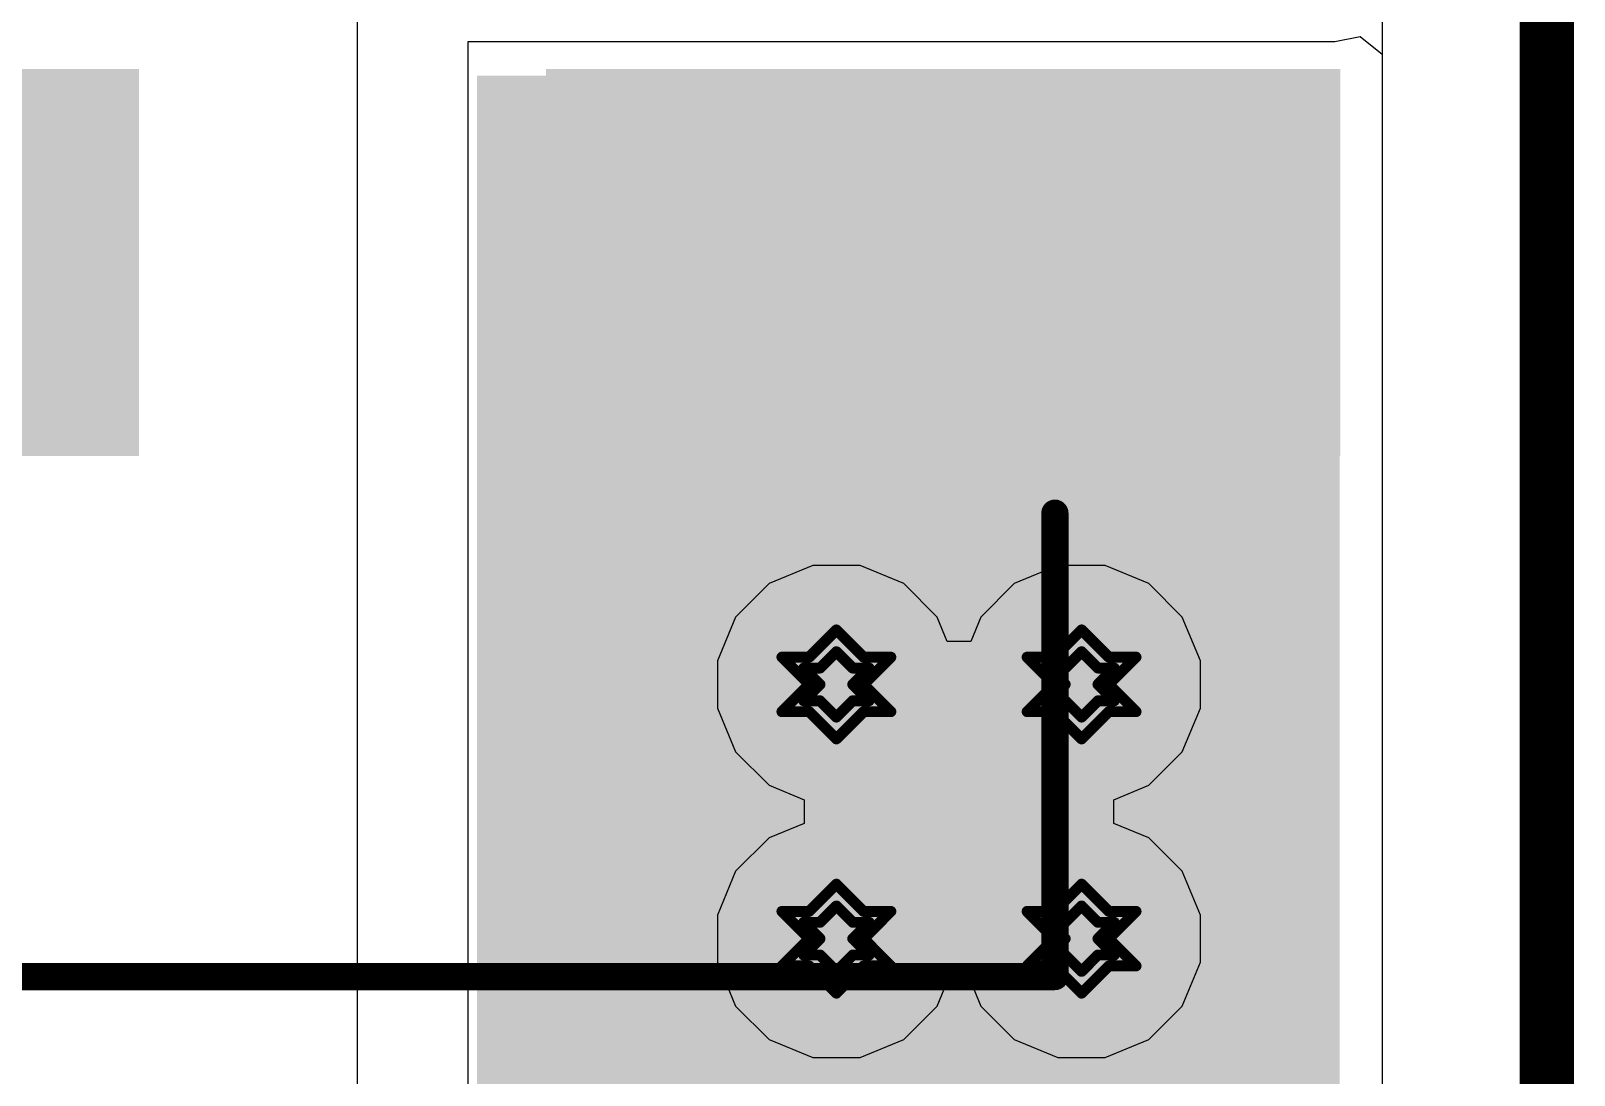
# Model space of a CAD drawing. Header units: inches. Extents: x -5 to 5328, y -4 to 5281.
# Drawn here: x 138.91 to 146.11, y 83.09 to 87.96 of the extents above; entities that cross this region are included whole.
import ezdxf

# ---------------------------------------------------------------- set-up
doc = ezdxf.new("R2010")
doc.units = ezdxf.units.IN
for name, color, linetype in [('Board Outline', 216, 'Continuous'), ('Bottom Layer', 5, 'Continuous'), ('Bottom Solder', 6, 'Continuous'), ('Drill Drawing', 1, 'Continuous'), ('Layer 1', 16, 'Continuous'), ('Layer 2', 76, 'Continuous'), ('Top Layer', 1, 'Continuous'), ('Top Overlay', 2, 'Continuous'), ('Top Paste', 8, 'Continuous'), ('Top Solder', 216, 'Continuous'), ('Via Holes', 16, 'Continuous')]:
    doc.layers.add(name, color=color, linetype=linetype)

# ---------------------------------------------------------------- blocks, each defined once
blk = doc.blocks.new('RVT1H470M0607_202')
at = {"layer": 'Top Layer'}
for points in [[(-4.55, 0.8), (-1.05, 0.8), (-1.05, -0.8), (-4.55, -0.8)], [(1.05, 0.8), (4.55, 0.8), (4.55, -0.8), (1.05, -0.8)]]:
    blk.add_hatch(color=1, dxfattribs=at).paths.add_polyline_path(points)
at = {"layer": 'Top Paste'}
for points in [[(-4.55, 0.8), (-1.05, 0.8), (-1.05, -0.8), (-4.55, -0.8)], [(1.05, 0.8), (4.55, 0.8), (4.55, -0.8), (1.05, -0.8)]]:
    blk.add_hatch(color=8, dxfattribs=at).paths.add_polyline_path(points)
at = {"layer": 'Top Solder'}
for points in [[(-4.6516, 0.9016), (-0.9484, 0.9016), (-0.9484, -0.9016), (-4.6516, -0.9016)], [(0.9484, 0.9016), (4.6516, 0.9016), (4.6516, -0.9016), (0.9484, -0.9016)]]:
    blk.add_hatch(color=216, dxfattribs=at).paths.add_polyline_path(points)
at = {"layer": 'Top Overlay'}
for points in [[(3.3214, -3.3274, 0.127, 0.127, 0), (3.3214, -1.1684, 0.127, 0.127, 0)], [(-1.8348, -3.3274, 0.127, 0.127, 0), (3.3214, -3.3274, 0.127, 0.127, 0)]]:
    blk.add_lwpolyline(points, format="xyseb", dxfattribs=at)
for points in [[(3.2897, -1.1684, 0.0635, 0.0635, 1), (3.3532, -1.1684, 0.0635, 0.0635, 1)], [(3.2897, -3.3274, 0.0635, 0.0635, 1), (3.3532, -3.3274, 0.0635, 0.0635, 1)], [(3.2897, -3.3274, 0.0635, 0.0635, 1), (3.3532, -3.3274, 0.0635, 0.0635, 1)]]:
    blk.add_lwpolyline(points, format="xyseb", close=True, dxfattribs=at)

msp = doc.modelspace()

# ---------------------------------------------------------------- hatches: boundary and pattern name
at = {"layer": 'Bottom Layer'}
h = msp.add_hatch(color=5, dxfattribs=at)
edge = h.paths.add_edge_path()
edge.add_arc((142.6693, 84.9137), 0.3, 0, 360)
h = msp.add_hatch(color=5, dxfattribs=at)
edge = h.paths.add_edge_path()
edge.add_arc((143.8123, 84.9137), 0.3, 0, 360)
h = msp.add_hatch(color=5, dxfattribs=at)
edge = h.paths.add_edge_path()
edge.add_arc((142.6693, 83.729), 0.3, 0, 360)
h = msp.add_hatch(color=5, dxfattribs=at)
edge = h.paths.add_edge_path()
edge.add_arc((143.8123, 83.729), 0.3, 0, 360)
at = {"layer": 'Bottom Solder'}
h = msp.add_hatch(color=6, dxfattribs=at)
edge = h.paths.add_edge_path()
edge.add_arc((142.6693, 84.9137), 0.4016, 0, 360)
h = msp.add_hatch(color=6, dxfattribs=at)
edge = h.paths.add_edge_path()
edge.add_arc((143.8123, 84.9137), 0.4016, 0, 360)
h = msp.add_hatch(color=6, dxfattribs=at)
edge = h.paths.add_edge_path()
edge.add_arc((142.6693, 83.729), 0.4016, 0, 360)
h = msp.add_hatch(color=6, dxfattribs=at)
edge = h.paths.add_edge_path()
edge.add_arc((143.8123, 83.729), 0.4016, 0, 360)
at = {"layer": 'Layer 1'}
h = msp.add_hatch(color=16, dxfattribs=at)
edge = h.paths.add_edge_path()
edge.add_arc((142.6693, 84.9137), 0.3, 0, 360)
h = msp.add_hatch(color=16, dxfattribs=at)
edge = h.paths.add_edge_path()
edge.add_arc((143.8123, 84.9137), 0.3, 0, 360)
h = msp.add_hatch(color=16, dxfattribs=at)
edge = h.paths.add_edge_path()
edge.add_arc((142.6693, 83.729), 0.3, 0, 360)
h = msp.add_hatch(color=16, dxfattribs=at)
edge = h.paths.add_edge_path()
edge.add_arc((143.8123, 83.729), 0.3, 0, 360)
at = {"layer": 'Layer 2'}
h = msp.add_hatch(color=76, dxfattribs=at)
edge = h.paths.add_edge_path()
edge.add_arc((142.6693, 84.9137), 0.3, 0, 360)
h = msp.add_hatch(color=76, dxfattribs=at)
edge = h.paths.add_edge_path()
edge.add_arc((143.8123, 84.9137), 0.3, 0, 360)
h = msp.add_hatch(color=76, dxfattribs=at)
edge = h.paths.add_edge_path()
edge.add_arc((142.6693, 83.729), 0.3, 0, 360)
h = msp.add_hatch(color=76, dxfattribs=at)
edge = h.paths.add_edge_path()
edge.add_arc((143.8123, 83.729), 0.3, 0, 360)
at = {"layer": 'Top Layer'}
msp.add_hatch(color=1, dxfattribs=at).paths.add_polyline_path([(140.994, 73.0516), (145.0161, 73.0516), (145.0161, 87.7508), (140.994, 87.7508)])
h = msp.add_hatch(color=1, dxfattribs=at)
edge = h.paths.add_edge_path()
edge.add_arc((142.6693, 84.9137), 0.3, 0, 360)
h = msp.add_hatch(color=1, dxfattribs=at)
edge = h.paths.add_edge_path()
edge.add_arc((143.8123, 84.9137), 0.3, 0, 360)
h = msp.add_hatch(color=1, dxfattribs=at)
edge = h.paths.add_edge_path()
edge.add_arc((142.6693, 83.729), 0.3, 0, 360)
h = msp.add_hatch(color=1, dxfattribs=at)
edge = h.paths.add_edge_path()
edge.add_arc((143.8123, 83.729), 0.3, 0, 360)
at = {"layer": 'Top Solder'}
h = msp.add_hatch(color=216, dxfattribs=at)
edge = h.paths.add_edge_path()
edge.add_arc((142.6693, 84.9137), 0.4016, 0, 360)
h = msp.add_hatch(color=216, dxfattribs=at)
edge = h.paths.add_edge_path()
edge.add_arc((143.8123, 84.9137), 0.4016, 0, 360)
h = msp.add_hatch(color=216, dxfattribs=at)
edge = h.paths.add_edge_path()
edge.add_arc((142.6693, 83.729), 0.4016, 0, 360)
h = msp.add_hatch(color=216, dxfattribs=at)
edge = h.paths.add_edge_path()
edge.add_arc((143.8123, 83.729), 0.4016, 0, 360)
at = {"layer": 'Via Holes'}
h = msp.add_hatch(color=7, dxfattribs=at)
edge = h.paths.add_edge_path()
edge.add_arc((142.6693, 84.9137), 0.15, 0, 360)
h = msp.add_hatch(color=7, dxfattribs=at)
edge = h.paths.add_edge_path()
edge.add_arc((143.8123, 84.9137), 0.15, 0, 360)
h = msp.add_hatch(color=7, dxfattribs=at)
edge = h.paths.add_edge_path()
edge.add_arc((142.6693, 83.729), 0.15, 0, 360)
h = msp.add_hatch(color=7, dxfattribs=at)
edge = h.paths.add_edge_path()
edge.add_arc((143.8123, 83.729), 0.15, 0, 360)

# ---------------------------------------------------------------- linework, layer by layer
at = {"layer": 'Board Outline'}
msp.add_lwpolyline([(145.9813, -4, 0.254, 0.254, 0), (145.9813, 106, 0.254, 0.254, 0)], format="xyseb", dxfattribs=at)
at = {"layer": 'Bottom Layer'}
msp.add_line((145.2127, 99.4446), (145.2127, 67.59), dxfattribs=at)
at = {"layer": 'Drill Drawing'}
for points in [[(142.5423, 85.0407, 0.0508, 0.0508, 0), (142.6693, 85.1677, 0.0508, 0.0508, 0)], [(142.6693, 85.1677, 0.0508, 0.0508, 0), (142.7963, 85.0407, 0.0508, 0.0508, 0)], [(143.6853, 85.0407, 0.0508, 0.0508, 0), (143.8123, 85.1677, 0.0508, 0.0508, 0)], [(143.8123, 85.1677, 0.0508, 0.0508, 0), (143.9393, 85.0407, 0.0508, 0.0508, 0)], [(142.4153, 85.0407, 0.0508, 0.0508, 0), (142.5423, 84.9137, 0.0508, 0.0508, 0)], [(142.4153, 85.0407, 0.0508, 0.0508, 0), (142.5423, 85.0407, 0.0508, 0.0508, 0)], [(142.5931, 84.9899, 0.0508, 0.0508, 0), (142.6693, 85.0661, 0.0508, 0.0508, 0)], [(142.6693, 85.0661, 0.0508, 0.0508, 0), (142.7455, 84.9899, 0.0508, 0.0508, 0)], [(142.7963, 85.0407, 0.0508, 0.0508, 0), (142.9233, 85.0407, 0.0508, 0.0508, 0)], [(142.7963, 84.9137, 0.0508, 0.0508, 0), (142.9233, 85.0407, 0.0508, 0.0508, 0)], [(143.5583, 85.0407, 0.0508, 0.0508, 0), (143.6853, 84.9137, 0.0508, 0.0508, 0)], [(143.5583, 85.0407, 0.0508, 0.0508, 0), (143.6853, 85.0407, 0.0508, 0.0508, 0)], [(143.7361, 84.9899, 0.0508, 0.0508, 0), (143.8123, 85.0661, 0.0508, 0.0508, 0)], [(143.8123, 85.0661, 0.0508, 0.0508, 0), (143.8885, 84.9899, 0.0508, 0.0508, 0)], [(143.9393, 85.0407, 0.0508, 0.0508, 0), (144.0663, 85.0407, 0.0508, 0.0508, 0)], [(143.9393, 84.9137, 0.0508, 0.0508, 0), (144.0663, 85.0407, 0.0508, 0.0508, 0)], [(142.5169, 84.9899, 0.0508, 0.0508, 0), (142.5931, 84.9137, 0.0508, 0.0508, 0)], [(142.5169, 84.9899, 0.0508, 0.0508, 0), (142.5931, 84.9899, 0.0508, 0.0508, 0)], [(142.7455, 84.9899, 0.0508, 0.0508, 0), (142.8217, 84.9899, 0.0508, 0.0508, 0)], [(142.7455, 84.9137, 0.0508, 0.0508, 0), (142.8217, 84.9899, 0.0508, 0.0508, 0)], [(143.6599, 84.9899, 0.0508, 0.0508, 0), (143.7361, 84.9137, 0.0508, 0.0508, 0)], [(143.6599, 84.9899, 0.0508, 0.0508, 0), (143.7361, 84.9899, 0.0508, 0.0508, 0)], [(143.8885, 84.9899, 0.0508, 0.0508, 0), (143.9647, 84.9899, 0.0508, 0.0508, 0)], [(143.8885, 84.9137, 0.0508, 0.0508, 0), (143.9647, 84.9899, 0.0508, 0.0508, 0)], [(142.4153, 84.7867, 0.0508, 0.0508, 0), (142.5423, 84.9137, 0.0508, 0.0508, 0)], [(142.5169, 84.8375, 0.0508, 0.0508, 0), (142.5931, 84.9137, 0.0508, 0.0508, 0)], [(142.7455, 84.9137, 0.0508, 0.0508, 0), (142.8217, 84.8375, 0.0508, 0.0508, 0)], [(142.7963, 84.9137, 0.0508, 0.0508, 0), (142.9233, 84.7867, 0.0508, 0.0508, 0)], [(143.5583, 84.7867, 0.0508, 0.0508, 0), (143.6853, 84.9137, 0.0508, 0.0508, 0)], [(143.6599, 84.8375, 0.0508, 0.0508, 0), (143.7361, 84.9137, 0.0508, 0.0508, 0)], [(143.8885, 84.9137, 0.0508, 0.0508, 0), (143.9647, 84.8375, 0.0508, 0.0508, 0)], [(143.9393, 84.9137, 0.0508, 0.0508, 0), (144.0663, 84.7867, 0.0508, 0.0508, 0)], [(142.5169, 84.8375, 0.0508, 0.0508, 0), (142.5931, 84.8375, 0.0508, 0.0508, 0)], [(142.5931, 84.8375, 0.0508, 0.0508, 0), (142.6693, 84.7613, 0.0508, 0.0508, 0)], [(142.6693, 84.7613, 0.0508, 0.0508, 0), (142.7455, 84.8375, 0.0508, 0.0508, 0)], [(142.7455, 84.8375, 0.0508, 0.0508, 0), (142.8217, 84.8375, 0.0508, 0.0508, 0)], [(143.6599, 84.8375, 0.0508, 0.0508, 0), (143.7361, 84.8375, 0.0508, 0.0508, 0)], [(143.7361, 84.8375, 0.0508, 0.0508, 0), (143.8123, 84.7613, 0.0508, 0.0508, 0)], [(143.8123, 84.7613, 0.0508, 0.0508, 0), (143.8885, 84.8375, 0.0508, 0.0508, 0)], [(143.8885, 84.8375, 0.0508, 0.0508, 0), (143.9647, 84.8375, 0.0508, 0.0508, 0)], [(142.4153, 84.7867, 0.0508, 0.0508, 0), (142.5423, 84.7867, 0.0508, 0.0508, 0)], [(142.5423, 84.7867, 0.0508, 0.0508, 0), (142.6693, 84.6597, 0.0508, 0.0508, 0)], [(142.6693, 84.6597, 0.0508, 0.0508, 0), (142.7963, 84.7867, 0.0508, 0.0508, 0)], [(142.7963, 84.7867, 0.0508, 0.0508, 0), (142.9233, 84.7867, 0.0508, 0.0508, 0)], [(143.5583, 84.7867, 0.0508, 0.0508, 0), (143.6853, 84.7867, 0.0508, 0.0508, 0)], [(143.6853, 84.7867, 0.0508, 0.0508, 0), (143.8123, 84.6597, 0.0508, 0.0508, 0)], [(143.8123, 84.6597, 0.0508, 0.0508, 0), (143.9393, 84.7867, 0.0508, 0.0508, 0)], [(143.9393, 84.7867, 0.0508, 0.0508, 0), (144.0663, 84.7867, 0.0508, 0.0508, 0)], [(142.5423, 83.856, 0.0508, 0.0508, 0), (142.6693, 83.983, 0.0508, 0.0508, 0)], [(142.6693, 83.983, 0.0508, 0.0508, 0), (142.7963, 83.856, 0.0508, 0.0508, 0)], [(143.6853, 83.856, 0.0508, 0.0508, 0), (143.8123, 83.983, 0.0508, 0.0508, 0)], [(143.8123, 83.983, 0.0508, 0.0508, 0), (143.9393, 83.856, 0.0508, 0.0508, 0)], [(142.5931, 83.8052, 0.0508, 0.0508, 0), (142.6693, 83.8814, 0.0508, 0.0508, 0)], [(142.6693, 83.8814, 0.0508, 0.0508, 0), (142.7455, 83.8052, 0.0508, 0.0508, 0)], [(143.7361, 83.8052, 0.0508, 0.0508, 0), (143.8123, 83.8814, 0.0508, 0.0508, 0)], [(143.8123, 83.8814, 0.0508, 0.0508, 0), (143.8885, 83.8052, 0.0508, 0.0508, 0)], [(142.4153, 83.856, 0.0508, 0.0508, 0), (142.5423, 83.729, 0.0508, 0.0508, 0)], [(142.4153, 83.856, 0.0508, 0.0508, 0), (142.5423, 83.856, 0.0508, 0.0508, 0)], [(142.5169, 83.8052, 0.0508, 0.0508, 0), (142.5931, 83.729, 0.0508, 0.0508, 0)], [(142.5169, 83.8052, 0.0508, 0.0508, 0), (142.5931, 83.8052, 0.0508, 0.0508, 0)], [(142.7455, 83.8052, 0.0508, 0.0508, 0), (142.8217, 83.8052, 0.0508, 0.0508, 0)], [(142.7455, 83.729, 0.0508, 0.0508, 0), (142.8217, 83.8052, 0.0508, 0.0508, 0)], [(142.7963, 83.856, 0.0508, 0.0508, 0), (142.9233, 83.856, 0.0508, 0.0508, 0)], [(142.7963, 83.729, 0.0508, 0.0508, 0), (142.9233, 83.856, 0.0508, 0.0508, 0)], [(143.5583, 83.856, 0.0508, 0.0508, 0), (143.6853, 83.729, 0.0508, 0.0508, 0)], [(143.5583, 83.856, 0.0508, 0.0508, 0), (143.6853, 83.856, 0.0508, 0.0508, 0)], [(143.6599, 83.8052, 0.0508, 0.0508, 0), (143.7361, 83.729, 0.0508, 0.0508, 0)], [(143.6599, 83.8052, 0.0508, 0.0508, 0), (143.7361, 83.8052, 0.0508, 0.0508, 0)], [(143.8885, 83.8052, 0.0508, 0.0508, 0), (143.9647, 83.8052, 0.0508, 0.0508, 0)], [(143.8885, 83.729, 0.0508, 0.0508, 0), (143.9647, 83.8052, 0.0508, 0.0508, 0)], [(143.9393, 83.856, 0.0508, 0.0508, 0), (144.0663, 83.856, 0.0508, 0.0508, 0)], [(143.9393, 83.729, 0.0508, 0.0508, 0), (144.0663, 83.856, 0.0508, 0.0508, 0)], [(142.4153, 83.602, 0.0508, 0.0508, 0), (142.5423, 83.729, 0.0508, 0.0508, 0)], [(142.5169, 83.6528, 0.0508, 0.0508, 0), (142.5931, 83.729, 0.0508, 0.0508, 0)], [(142.7455, 83.729, 0.0508, 0.0508, 0), (142.8217, 83.6528, 0.0508, 0.0508, 0)], [(142.7963, 83.729, 0.0508, 0.0508, 0), (142.9233, 83.602, 0.0508, 0.0508, 0)], [(143.5583, 83.602, 0.0508, 0.0508, 0), (143.6853, 83.729, 0.0508, 0.0508, 0)], [(143.6599, 83.6528, 0.0508, 0.0508, 0), (143.7361, 83.729, 0.0508, 0.0508, 0)], [(143.8885, 83.729, 0.0508, 0.0508, 0), (143.9647, 83.6528, 0.0508, 0.0508, 0)], [(143.9393, 83.729, 0.0508, 0.0508, 0), (144.0663, 83.602, 0.0508, 0.0508, 0)], [(142.5169, 83.6528, 0.0508, 0.0508, 0), (142.5931, 83.6528, 0.0508, 0.0508, 0)], [(142.5931, 83.6528, 0.0508, 0.0508, 0), (142.6693, 83.5766, 0.0508, 0.0508, 0)], [(142.6693, 83.5766, 0.0508, 0.0508, 0), (142.7455, 83.6528, 0.0508, 0.0508, 0)], [(142.7455, 83.6528, 0.0508, 0.0508, 0), (142.8217, 83.6528, 0.0508, 0.0508, 0)], [(143.6599, 83.6528, 0.0508, 0.0508, 0), (143.7361, 83.6528, 0.0508, 0.0508, 0)], [(143.7361, 83.6528, 0.0508, 0.0508, 0), (143.8123, 83.5766, 0.0508, 0.0508, 0)], [(143.8123, 83.5766, 0.0508, 0.0508, 0), (143.8885, 83.6528, 0.0508, 0.0508, 0)], [(143.8885, 83.6528, 0.0508, 0.0508, 0), (143.9647, 83.6528, 0.0508, 0.0508, 0)], [(142.4153, 83.602, 0.0508, 0.0508, 0), (142.5423, 83.602, 0.0508, 0.0508, 0)], [(142.5423, 83.602, 0.0508, 0.0508, 0), (142.6693, 83.475, 0.0508, 0.0508, 0)], [(142.6693, 83.475, 0.0508, 0.0508, 0), (142.7963, 83.602, 0.0508, 0.0508, 0)], [(142.7963, 83.602, 0.0508, 0.0508, 0), (142.9233, 83.602, 0.0508, 0.0508, 0)], [(143.5583, 83.602, 0.0508, 0.0508, 0), (143.6853, 83.602, 0.0508, 0.0508, 0)], [(143.6853, 83.602, 0.0508, 0.0508, 0), (143.8123, 83.475, 0.0508, 0.0508, 0)], [(143.8123, 83.475, 0.0508, 0.0508, 0), (143.9393, 83.602, 0.0508, 0.0508, 0)], [(143.9393, 83.602, 0.0508, 0.0508, 0), (144.0663, 83.602, 0.0508, 0.0508, 0)]]:
    msp.add_lwpolyline(points, format="xyseb", dxfattribs=at)
for points in [[(142.6566, 85.1677, 0.0254, 0.0254, 1), (142.682, 85.1677, 0.0254, 0.0254, 1)], [(142.6566, 85.1677, 0.0254, 0.0254, 1), (142.682, 85.1677, 0.0254, 0.0254, 1)], [(143.7996, 85.1677, 0.0254, 0.0254, 1), (143.825, 85.1677, 0.0254, 0.0254, 1)], [(143.7996, 85.1677, 0.0254, 0.0254, 1), (143.825, 85.1677, 0.0254, 0.0254, 1)], [(142.4026, 85.0407, 0.0254, 0.0254, 1), (142.428, 85.0407, 0.0254, 0.0254, 1)], [(142.4026, 85.0407, 0.0254, 0.0254, 1), (142.428, 85.0407, 0.0254, 0.0254, 1)], [(142.5296, 85.0407, 0.0254, 0.0254, 1), (142.555, 85.0407, 0.0254, 0.0254, 1)], [(142.5296, 85.0407, 0.0254, 0.0254, 1), (142.555, 85.0407, 0.0254, 0.0254, 1)], [(142.6566, 85.0661, 0.0254, 0.0254, 1), (142.682, 85.0661, 0.0254, 0.0254, 1)], [(142.6566, 85.0661, 0.0254, 0.0254, 1), (142.682, 85.0661, 0.0254, 0.0254, 1)], [(142.7836, 85.0407, 0.0254, 0.0254, 1), (142.809, 85.0407, 0.0254, 0.0254, 1)], [(142.7836, 85.0407, 0.0254, 0.0254, 1), (142.809, 85.0407, 0.0254, 0.0254, 1)], [(142.9106, 85.0407, 0.0254, 0.0254, 1), (142.936, 85.0407, 0.0254, 0.0254, 1)], [(142.9106, 85.0407, 0.0254, 0.0254, 1), (142.936, 85.0407, 0.0254, 0.0254, 1)], [(143.5456, 85.0407, 0.0254, 0.0254, 1), (143.571, 85.0407, 0.0254, 0.0254, 1)], [(143.5456, 85.0407, 0.0254, 0.0254, 1), (143.571, 85.0407, 0.0254, 0.0254, 1)], [(143.6726, 85.0407, 0.0254, 0.0254, 1), (143.698, 85.0407, 0.0254, 0.0254, 1)], [(143.6726, 85.0407, 0.0254, 0.0254, 1), (143.698, 85.0407, 0.0254, 0.0254, 1)], [(143.7996, 85.0661, 0.0254, 0.0254, 1), (143.825, 85.0661, 0.0254, 0.0254, 1)], [(143.7996, 85.0661, 0.0254, 0.0254, 1), (143.825, 85.0661, 0.0254, 0.0254, 1)], [(143.9266, 85.0407, 0.0254, 0.0254, 1), (143.952, 85.0407, 0.0254, 0.0254, 1)], [(143.9266, 85.0407, 0.0254, 0.0254, 1), (143.952, 85.0407, 0.0254, 0.0254, 1)], [(144.0536, 85.0407, 0.0254, 0.0254, 1), (144.079, 85.0407, 0.0254, 0.0254, 1)], [(144.0536, 85.0407, 0.0254, 0.0254, 1), (144.079, 85.0407, 0.0254, 0.0254, 1)], [(142.5042, 84.9899, 0.0254, 0.0254, 1), (142.5296, 84.9899, 0.0254, 0.0254, 1)], [(142.5042, 84.9899, 0.0254, 0.0254, 1), (142.5296, 84.9899, 0.0254, 0.0254, 1)], [(142.5804, 84.9899, 0.0254, 0.0254, 1), (142.6058, 84.9899, 0.0254, 0.0254, 1)], [(142.5804, 84.9899, 0.0254, 0.0254, 1), (142.6058, 84.9899, 0.0254, 0.0254, 1)], [(142.7328, 84.9899, 0.0254, 0.0254, 1), (142.7582, 84.9899, 0.0254, 0.0254, 1)], [(142.7328, 84.9899, 0.0254, 0.0254, 1), (142.7582, 84.9899, 0.0254, 0.0254, 1)], [(142.809, 84.9899, 0.0254, 0.0254, 1), (142.8344, 84.9899, 0.0254, 0.0254, 1)], [(142.809, 84.9899, 0.0254, 0.0254, 1), (142.8344, 84.9899, 0.0254, 0.0254, 1)], [(143.6472, 84.9899, 0.0254, 0.0254, 1), (143.6726, 84.9899, 0.0254, 0.0254, 1)], [(143.6472, 84.9899, 0.0254, 0.0254, 1), (143.6726, 84.9899, 0.0254, 0.0254, 1)], [(143.7234, 84.9899, 0.0254, 0.0254, 1), (143.7488, 84.9899, 0.0254, 0.0254, 1)], [(143.7234, 84.9899, 0.0254, 0.0254, 1), (143.7488, 84.9899, 0.0254, 0.0254, 1)], [(143.8758, 84.9899, 0.0254, 0.0254, 1), (143.9012, 84.9899, 0.0254, 0.0254, 1)], [(143.8758, 84.9899, 0.0254, 0.0254, 1), (143.9012, 84.9899, 0.0254, 0.0254, 1)], [(143.952, 84.9899, 0.0254, 0.0254, 1), (143.9774, 84.9899, 0.0254, 0.0254, 1)], [(143.952, 84.9899, 0.0254, 0.0254, 1), (143.9774, 84.9899, 0.0254, 0.0254, 1)], [(142.5296, 84.9137, 0.0254, 0.0254, 1), (142.555, 84.9137, 0.0254, 0.0254, 1)], [(142.5296, 84.9137, 0.0254, 0.0254, 1), (142.555, 84.9137, 0.0254, 0.0254, 1)], [(142.5804, 84.9137, 0.0254, 0.0254, 1), (142.6058, 84.9137, 0.0254, 0.0254, 1)], [(142.5804, 84.9137, 0.0254, 0.0254, 1), (142.6058, 84.9137, 0.0254, 0.0254, 1)], [(142.7328, 84.9137, 0.0254, 0.0254, 1), (142.7582, 84.9137, 0.0254, 0.0254, 1)], [(142.7328, 84.9137, 0.0254, 0.0254, 1), (142.7582, 84.9137, 0.0254, 0.0254, 1)], [(142.7836, 84.9137, 0.0254, 0.0254, 1), (142.809, 84.9137, 0.0254, 0.0254, 1)], [(142.7836, 84.9137, 0.0254, 0.0254, 1), (142.809, 84.9137, 0.0254, 0.0254, 1)], [(143.6726, 84.9137, 0.0254, 0.0254, 1), (143.698, 84.9137, 0.0254, 0.0254, 1)], [(143.6726, 84.9137, 0.0254, 0.0254, 1), (143.698, 84.9137, 0.0254, 0.0254, 1)], [(143.7234, 84.9137, 0.0254, 0.0254, 1), (143.7488, 84.9137, 0.0254, 0.0254, 1)], [(143.7234, 84.9137, 0.0254, 0.0254, 1), (143.7488, 84.9137, 0.0254, 0.0254, 1)], [(143.8758, 84.9137, 0.0254, 0.0254, 1), (143.9012, 84.9137, 0.0254, 0.0254, 1)], [(143.8758, 84.9137, 0.0254, 0.0254, 1), (143.9012, 84.9137, 0.0254, 0.0254, 1)], [(143.9266, 84.9137, 0.0254, 0.0254, 1), (143.952, 84.9137, 0.0254, 0.0254, 1)], [(143.9266, 84.9137, 0.0254, 0.0254, 1), (143.952, 84.9137, 0.0254, 0.0254, 1)], [(142.5042, 84.8375, 0.0254, 0.0254, 1), (142.5296, 84.8375, 0.0254, 0.0254, 1)], [(142.5042, 84.8375, 0.0254, 0.0254, 1), (142.5296, 84.8375, 0.0254, 0.0254, 1)], [(142.5804, 84.8375, 0.0254, 0.0254, 1), (142.6058, 84.8375, 0.0254, 0.0254, 1)], [(142.5804, 84.8375, 0.0254, 0.0254, 1), (142.6058, 84.8375, 0.0254, 0.0254, 1)], [(142.7328, 84.8375, 0.0254, 0.0254, 1), (142.7582, 84.8375, 0.0254, 0.0254, 1)], [(142.7328, 84.8375, 0.0254, 0.0254, 1), (142.7582, 84.8375, 0.0254, 0.0254, 1)], [(142.809, 84.8375, 0.0254, 0.0254, 1), (142.8344, 84.8375, 0.0254, 0.0254, 1)], [(142.809, 84.8375, 0.0254, 0.0254, 1), (142.8344, 84.8375, 0.0254, 0.0254, 1)], [(143.6472, 84.8375, 0.0254, 0.0254, 1), (143.6726, 84.8375, 0.0254, 0.0254, 1)], [(143.6472, 84.8375, 0.0254, 0.0254, 1), (143.6726, 84.8375, 0.0254, 0.0254, 1)], [(143.7234, 84.8375, 0.0254, 0.0254, 1), (143.7488, 84.8375, 0.0254, 0.0254, 1)], [(143.7234, 84.8375, 0.0254, 0.0254, 1), (143.7488, 84.8375, 0.0254, 0.0254, 1)], [(143.8758, 84.8375, 0.0254, 0.0254, 1), (143.9012, 84.8375, 0.0254, 0.0254, 1)], [(143.8758, 84.8375, 0.0254, 0.0254, 1), (143.9012, 84.8375, 0.0254, 0.0254, 1)], [(143.952, 84.8375, 0.0254, 0.0254, 1), (143.9774, 84.8375, 0.0254, 0.0254, 1)], [(143.952, 84.8375, 0.0254, 0.0254, 1), (143.9774, 84.8375, 0.0254, 0.0254, 1)], [(142.4026, 84.7867, 0.0254, 0.0254, 1), (142.428, 84.7867, 0.0254, 0.0254, 1)], [(142.4026, 84.7867, 0.0254, 0.0254, 1), (142.428, 84.7867, 0.0254, 0.0254, 1)], [(142.5296, 84.7867, 0.0254, 0.0254, 1), (142.555, 84.7867, 0.0254, 0.0254, 1)], [(142.5296, 84.7867, 0.0254, 0.0254, 1), (142.555, 84.7867, 0.0254, 0.0254, 1)], [(142.6566, 84.7613, 0.0254, 0.0254, 1), (142.682, 84.7613, 0.0254, 0.0254, 1)], [(142.6566, 84.7613, 0.0254, 0.0254, 1), (142.682, 84.7613, 0.0254, 0.0254, 1)], [(142.7836, 84.7867, 0.0254, 0.0254, 1), (142.809, 84.7867, 0.0254, 0.0254, 1)], [(142.7836, 84.7867, 0.0254, 0.0254, 1), (142.809, 84.7867, 0.0254, 0.0254, 1)], [(142.9106, 84.7867, 0.0254, 0.0254, 1), (142.936, 84.7867, 0.0254, 0.0254, 1)], [(142.9106, 84.7867, 0.0254, 0.0254, 1), (142.936, 84.7867, 0.0254, 0.0254, 1)], [(143.5456, 84.7867, 0.0254, 0.0254, 1), (143.571, 84.7867, 0.0254, 0.0254, 1)], [(143.5456, 84.7867, 0.0254, 0.0254, 1), (143.571, 84.7867, 0.0254, 0.0254, 1)], [(143.6726, 84.7867, 0.0254, 0.0254, 1), (143.698, 84.7867, 0.0254, 0.0254, 1)], [(143.6726, 84.7867, 0.0254, 0.0254, 1), (143.698, 84.7867, 0.0254, 0.0254, 1)], [(143.7996, 84.7613, 0.0254, 0.0254, 1), (143.825, 84.7613, 0.0254, 0.0254, 1)], [(143.7996, 84.7613, 0.0254, 0.0254, 1), (143.825, 84.7613, 0.0254, 0.0254, 1)], [(143.9266, 84.7867, 0.0254, 0.0254, 1), (143.952, 84.7867, 0.0254, 0.0254, 1)], [(143.9266, 84.7867, 0.0254, 0.0254, 1), (143.952, 84.7867, 0.0254, 0.0254, 1)], [(144.0536, 84.7867, 0.0254, 0.0254, 1), (144.079, 84.7867, 0.0254, 0.0254, 1)], [(144.0536, 84.7867, 0.0254, 0.0254, 1), (144.079, 84.7867, 0.0254, 0.0254, 1)], [(142.6566, 84.6597, 0.0254, 0.0254, 1), (142.682, 84.6597, 0.0254, 0.0254, 1)], [(142.6566, 84.6597, 0.0254, 0.0254, 1), (142.682, 84.6597, 0.0254, 0.0254, 1)], [(143.7996, 84.6597, 0.0254, 0.0254, 1), (143.825, 84.6597, 0.0254, 0.0254, 1)], [(143.7996, 84.6597, 0.0254, 0.0254, 1), (143.825, 84.6597, 0.0254, 0.0254, 1)], [(142.6566, 83.983, 0.0254, 0.0254, 1), (142.682, 83.983, 0.0254, 0.0254, 1)], [(142.6566, 83.983, 0.0254, 0.0254, 1), (142.682, 83.983, 0.0254, 0.0254, 1)], [(143.7996, 83.983, 0.0254, 0.0254, 1), (143.825, 83.983, 0.0254, 0.0254, 1)], [(143.7996, 83.983, 0.0254, 0.0254, 1), (143.825, 83.983, 0.0254, 0.0254, 1)], [(142.6566, 83.8814, 0.0254, 0.0254, 1), (142.682, 83.8814, 0.0254, 0.0254, 1)], [(142.6566, 83.8814, 0.0254, 0.0254, 1), (142.682, 83.8814, 0.0254, 0.0254, 1)], [(143.7996, 83.8814, 0.0254, 0.0254, 1), (143.825, 83.8814, 0.0254, 0.0254, 1)], [(143.7996, 83.8814, 0.0254, 0.0254, 1), (143.825, 83.8814, 0.0254, 0.0254, 1)], [(142.4026, 83.856, 0.0254, 0.0254, 1), (142.428, 83.856, 0.0254, 0.0254, 1)], [(142.4026, 83.856, 0.0254, 0.0254, 1), (142.428, 83.856, 0.0254, 0.0254, 1)], [(142.5042, 83.8052, 0.0254, 0.0254, 1), (142.5296, 83.8052, 0.0254, 0.0254, 1)], [(142.5042, 83.8052, 0.0254, 0.0254, 1), (142.5296, 83.8052, 0.0254, 0.0254, 1)], [(142.5296, 83.856, 0.0254, 0.0254, 1), (142.555, 83.856, 0.0254, 0.0254, 1)], [(142.5296, 83.856, 0.0254, 0.0254, 1), (142.555, 83.856, 0.0254, 0.0254, 1)], [(142.5804, 83.8052, 0.0254, 0.0254, 1), (142.6058, 83.8052, 0.0254, 0.0254, 1)], [(142.5804, 83.8052, 0.0254, 0.0254, 1), (142.6058, 83.8052, 0.0254, 0.0254, 1)], [(142.7328, 83.8052, 0.0254, 0.0254, 1), (142.7582, 83.8052, 0.0254, 0.0254, 1)], [(142.7328, 83.8052, 0.0254, 0.0254, 1), (142.7582, 83.8052, 0.0254, 0.0254, 1)], [(142.7836, 83.856, 0.0254, 0.0254, 1), (142.809, 83.856, 0.0254, 0.0254, 1)], [(142.7836, 83.856, 0.0254, 0.0254, 1), (142.809, 83.856, 0.0254, 0.0254, 1)], [(142.809, 83.8052, 0.0254, 0.0254, 1), (142.8344, 83.8052, 0.0254, 0.0254, 1)], [(142.809, 83.8052, 0.0254, 0.0254, 1), (142.8344, 83.8052, 0.0254, 0.0254, 1)], [(142.9106, 83.856, 0.0254, 0.0254, 1), (142.936, 83.856, 0.0254, 0.0254, 1)], [(142.9106, 83.856, 0.0254, 0.0254, 1), (142.936, 83.856, 0.0254, 0.0254, 1)], [(143.5456, 83.856, 0.0254, 0.0254, 1), (143.571, 83.856, 0.0254, 0.0254, 1)], [(143.5456, 83.856, 0.0254, 0.0254, 1), (143.571, 83.856, 0.0254, 0.0254, 1)], [(143.6472, 83.8052, 0.0254, 0.0254, 1), (143.6726, 83.8052, 0.0254, 0.0254, 1)], [(143.6472, 83.8052, 0.0254, 0.0254, 1), (143.6726, 83.8052, 0.0254, 0.0254, 1)], [(143.6726, 83.856, 0.0254, 0.0254, 1), (143.698, 83.856, 0.0254, 0.0254, 1)], [(143.6726, 83.856, 0.0254, 0.0254, 1), (143.698, 83.856, 0.0254, 0.0254, 1)], [(143.7234, 83.8052, 0.0254, 0.0254, 1), (143.7488, 83.8052, 0.0254, 0.0254, 1)], [(143.7234, 83.8052, 0.0254, 0.0254, 1), (143.7488, 83.8052, 0.0254, 0.0254, 1)], [(143.8758, 83.8052, 0.0254, 0.0254, 1), (143.9012, 83.8052, 0.0254, 0.0254, 1)], [(143.8758, 83.8052, 0.0254, 0.0254, 1), (143.9012, 83.8052, 0.0254, 0.0254, 1)], [(143.9266, 83.856, 0.0254, 0.0254, 1), (143.952, 83.856, 0.0254, 0.0254, 1)], [(143.9266, 83.856, 0.0254, 0.0254, 1), (143.952, 83.856, 0.0254, 0.0254, 1)], [(143.952, 83.8052, 0.0254, 0.0254, 1), (143.9774, 83.8052, 0.0254, 0.0254, 1)], [(143.952, 83.8052, 0.0254, 0.0254, 1), (143.9774, 83.8052, 0.0254, 0.0254, 1)], [(144.0536, 83.856, 0.0254, 0.0254, 1), (144.079, 83.856, 0.0254, 0.0254, 1)], [(144.0536, 83.856, 0.0254, 0.0254, 1), (144.079, 83.856, 0.0254, 0.0254, 1)], [(142.5296, 83.729, 0.0254, 0.0254, 1), (142.555, 83.729, 0.0254, 0.0254, 1)], [(142.5296, 83.729, 0.0254, 0.0254, 1), (142.555, 83.729, 0.0254, 0.0254, 1)], [(142.5804, 83.729, 0.0254, 0.0254, 1), (142.6058, 83.729, 0.0254, 0.0254, 1)], [(142.5804, 83.729, 0.0254, 0.0254, 1), (142.6058, 83.729, 0.0254, 0.0254, 1)], [(142.7328, 83.729, 0.0254, 0.0254, 1), (142.7582, 83.729, 0.0254, 0.0254, 1)], [(142.7328, 83.729, 0.0254, 0.0254, 1), (142.7582, 83.729, 0.0254, 0.0254, 1)], [(142.7836, 83.729, 0.0254, 0.0254, 1), (142.809, 83.729, 0.0254, 0.0254, 1)], [(142.7836, 83.729, 0.0254, 0.0254, 1), (142.809, 83.729, 0.0254, 0.0254, 1)], [(143.6726, 83.729, 0.0254, 0.0254, 1), (143.698, 83.729, 0.0254, 0.0254, 1)], [(143.6726, 83.729, 0.0254, 0.0254, 1), (143.698, 83.729, 0.0254, 0.0254, 1)], [(143.7234, 83.729, 0.0254, 0.0254, 1), (143.7488, 83.729, 0.0254, 0.0254, 1)], [(143.7234, 83.729, 0.0254, 0.0254, 1), (143.7488, 83.729, 0.0254, 0.0254, 1)], [(143.8758, 83.729, 0.0254, 0.0254, 1), (143.9012, 83.729, 0.0254, 0.0254, 1)], [(143.8758, 83.729, 0.0254, 0.0254, 1), (143.9012, 83.729, 0.0254, 0.0254, 1)], [(143.9266, 83.729, 0.0254, 0.0254, 1), (143.952, 83.729, 0.0254, 0.0254, 1)], [(143.9266, 83.729, 0.0254, 0.0254, 1), (143.952, 83.729, 0.0254, 0.0254, 1)], [(142.5042, 83.6528, 0.0254, 0.0254, 1), (142.5296, 83.6528, 0.0254, 0.0254, 1)], [(142.5042, 83.6528, 0.0254, 0.0254, 1), (142.5296, 83.6528, 0.0254, 0.0254, 1)], [(142.5804, 83.6528, 0.0254, 0.0254, 1), (142.6058, 83.6528, 0.0254, 0.0254, 1)], [(142.5804, 83.6528, 0.0254, 0.0254, 1), (142.6058, 83.6528, 0.0254, 0.0254, 1)], [(142.7328, 83.6528, 0.0254, 0.0254, 1), (142.7582, 83.6528, 0.0254, 0.0254, 1)], [(142.7328, 83.6528, 0.0254, 0.0254, 1), (142.7582, 83.6528, 0.0254, 0.0254, 1)], [(142.809, 83.6528, 0.0254, 0.0254, 1), (142.8344, 83.6528, 0.0254, 0.0254, 1)], [(142.809, 83.6528, 0.0254, 0.0254, 1), (142.8344, 83.6528, 0.0254, 0.0254, 1)], [(143.6472, 83.6528, 0.0254, 0.0254, 1), (143.6726, 83.6528, 0.0254, 0.0254, 1)], [(143.6472, 83.6528, 0.0254, 0.0254, 1), (143.6726, 83.6528, 0.0254, 0.0254, 1)], [(143.7234, 83.6528, 0.0254, 0.0254, 1), (143.7488, 83.6528, 0.0254, 0.0254, 1)], [(143.7234, 83.6528, 0.0254, 0.0254, 1), (143.7488, 83.6528, 0.0254, 0.0254, 1)], [(143.8758, 83.6528, 0.0254, 0.0254, 1), (143.9012, 83.6528, 0.0254, 0.0254, 1)], [(143.8758, 83.6528, 0.0254, 0.0254, 1), (143.9012, 83.6528, 0.0254, 0.0254, 1)], [(143.952, 83.6528, 0.0254, 0.0254, 1), (143.9774, 83.6528, 0.0254, 0.0254, 1)], [(143.952, 83.6528, 0.0254, 0.0254, 1), (143.9774, 83.6528, 0.0254, 0.0254, 1)], [(142.4026, 83.602, 0.0254, 0.0254, 1), (142.428, 83.602, 0.0254, 0.0254, 1)], [(142.4026, 83.602, 0.0254, 0.0254, 1), (142.428, 83.602, 0.0254, 0.0254, 1)], [(142.5296, 83.602, 0.0254, 0.0254, 1), (142.555, 83.602, 0.0254, 0.0254, 1)], [(142.5296, 83.602, 0.0254, 0.0254, 1), (142.555, 83.602, 0.0254, 0.0254, 1)], [(142.6566, 83.5766, 0.0254, 0.0254, 1), (142.682, 83.5766, 0.0254, 0.0254, 1)], [(142.6566, 83.5766, 0.0254, 0.0254, 1), (142.682, 83.5766, 0.0254, 0.0254, 1)], [(142.7836, 83.602, 0.0254, 0.0254, 1), (142.809, 83.602, 0.0254, 0.0254, 1)], [(142.7836, 83.602, 0.0254, 0.0254, 1), (142.809, 83.602, 0.0254, 0.0254, 1)], [(142.9106, 83.602, 0.0254, 0.0254, 1), (142.936, 83.602, 0.0254, 0.0254, 1)], [(142.9106, 83.602, 0.0254, 0.0254, 1), (142.936, 83.602, 0.0254, 0.0254, 1)], [(143.5456, 83.602, 0.0254, 0.0254, 1), (143.571, 83.602, 0.0254, 0.0254, 1)], [(143.5456, 83.602, 0.0254, 0.0254, 1), (143.571, 83.602, 0.0254, 0.0254, 1)], [(143.6726, 83.602, 0.0254, 0.0254, 1), (143.698, 83.602, 0.0254, 0.0254, 1)], [(143.6726, 83.602, 0.0254, 0.0254, 1), (143.698, 83.602, 0.0254, 0.0254, 1)], [(143.7996, 83.5766, 0.0254, 0.0254, 1), (143.825, 83.5766, 0.0254, 0.0254, 1)], [(143.7996, 83.5766, 0.0254, 0.0254, 1), (143.825, 83.5766, 0.0254, 0.0254, 1)], [(143.9266, 83.602, 0.0254, 0.0254, 1), (143.952, 83.602, 0.0254, 0.0254, 1)], [(143.9266, 83.602, 0.0254, 0.0254, 1), (143.952, 83.602, 0.0254, 0.0254, 1)], [(144.0536, 83.602, 0.0254, 0.0254, 1), (144.079, 83.602, 0.0254, 0.0254, 1)], [(144.0536, 83.602, 0.0254, 0.0254, 1), (144.079, 83.602, 0.0254, 0.0254, 1)], [(142.6566, 83.475, 0.0254, 0.0254, 1), (142.682, 83.475, 0.0254, 0.0254, 1)], [(142.6566, 83.475, 0.0254, 0.0254, 1), (142.682, 83.475, 0.0254, 0.0254, 1)], [(143.7996, 83.475, 0.0254, 0.0254, 1), (143.825, 83.475, 0.0254, 0.0254, 1)], [(143.7996, 83.475, 0.0254, 0.0254, 1), (143.825, 83.475, 0.0254, 0.0254, 1)]]:
    msp.add_lwpolyline(points, format="xyseb", close=True, dxfattribs=at)
at = {"layer": 'Layer 1'}
msp.add_line((145.2127, 99.4446), (145.2127, 2.5956), dxfattribs=at)
at = {"layer": 'Layer 2'}
for p, q in [((145.2127, 99.4446), (145.2127, 80.4674)), ((142.5591, 85.4676), (142.3554, 85.3833)), ((142.7795, 85.4676), (142.5591, 85.4676)), ((142.9831, 85.3833), (142.7795, 85.4676)), ((143.7021, 85.4676), (143.4984, 85.3833)), ((143.9225, 85.4676), (143.7021, 85.4676)), ((144.1261, 85.3833), (143.9225, 85.4676)), ((142.3554, 85.3833), (142.1996, 85.2275)), ((143.1389, 85.2275), (142.9831, 85.3833)), ((143.4984, 85.3833), (143.3426, 85.2275)), ((144.2819, 85.2275), (144.1261, 85.3833)), ((142.1996, 85.2275), (142.1153, 85.0238)), ((143.1858, 85.1143), (143.1389, 85.2275)), ((143.3426, 85.2275), (143.2957, 85.1143)), ((144.3663, 85.0238), (144.2819, 85.2275)), ((143.2957, 85.1143), (143.1858, 85.1143)), ((142.1153, 85.0238), (142.1153, 84.8035)), ((144.3663, 84.8035), (144.3663, 85.0238)), ((142.1153, 84.8035), (142.1996, 84.5998)), ((144.2819, 84.5998), (144.3663, 84.8035)), ((142.1996, 84.5998), (142.3554, 84.444)), ((144.1261, 84.444), (144.2819, 84.5998)), ((142.3554, 84.444), (142.5189, 84.3763)), ((143.9627, 84.3763), (144.1261, 84.444)), ((142.5189, 84.3763), (142.5189, 84.2663)), ((143.9627, 84.2663), (143.9627, 84.3763)), ((142.5189, 84.2663), (142.3554, 84.1986)), ((144.1261, 84.1986), (143.9627, 84.2663)), ((142.3554, 84.1986), (142.1996, 84.0428)), ((144.2819, 84.0428), (144.1261, 84.1986)), ((142.1996, 84.0428), (142.1153, 83.8392)), ((144.3663, 83.8392), (144.2819, 84.0428)), ((142.1153, 83.8392), (142.1153, 83.6188)), ((144.3663, 83.6188), (144.3663, 83.8392)), ((142.1153, 83.6188), (142.1996, 83.4152)), ((144.2819, 83.4152), (144.3663, 83.6188)), ((143.1389, 83.4152), (143.1858, 83.5283)), ((143.1858, 83.5283), (143.2957, 83.5283)), ((143.2957, 83.5283), (143.3426, 83.4152)), ((142.1996, 83.4152), (142.3554, 83.2593)), ((142.9831, 83.2593), (143.1389, 83.4152)), ((143.3426, 83.4152), (143.4984, 83.2593)), ((144.1261, 83.2593), (144.2819, 83.4152)), ((142.3554, 83.2593), (142.5591, 83.175)), ((142.7795, 83.175), (142.9831, 83.2593)), ((143.4984, 83.2593), (143.7021, 83.175)), ((143.9225, 83.175), (144.1261, 83.2593)), ((142.5591, 83.175), (142.7795, 83.175)), ((143.7021, 83.175), (143.9225, 83.175))]:
    msp.add_line(p, q, dxfattribs=at)
at = {"layer": 'Top Layer'}
for p, q in [((140.4353, 88.4275), (140.4353, 76.1906)), ((144.9927, 87.9095), (145.1111, 87.9331)), ((145.1111, 87.9331), (145.2127, 87.8507)), ((140.9532, 76.1906), (140.9532, 87.9095)), ((140.9532, 87.9095), (144.9927, 87.9095)), ((145.2127, 87.8507), (145.2127, 73.0665))]:
    msp.add_line(p, q, dxfattribs=at)

# ---------------------------------------------------------------- block references
msp.add_blockref('RVT1H470M0607_202', (140.3665, 86.8799))

doc.saveas('drawing.dxf')
